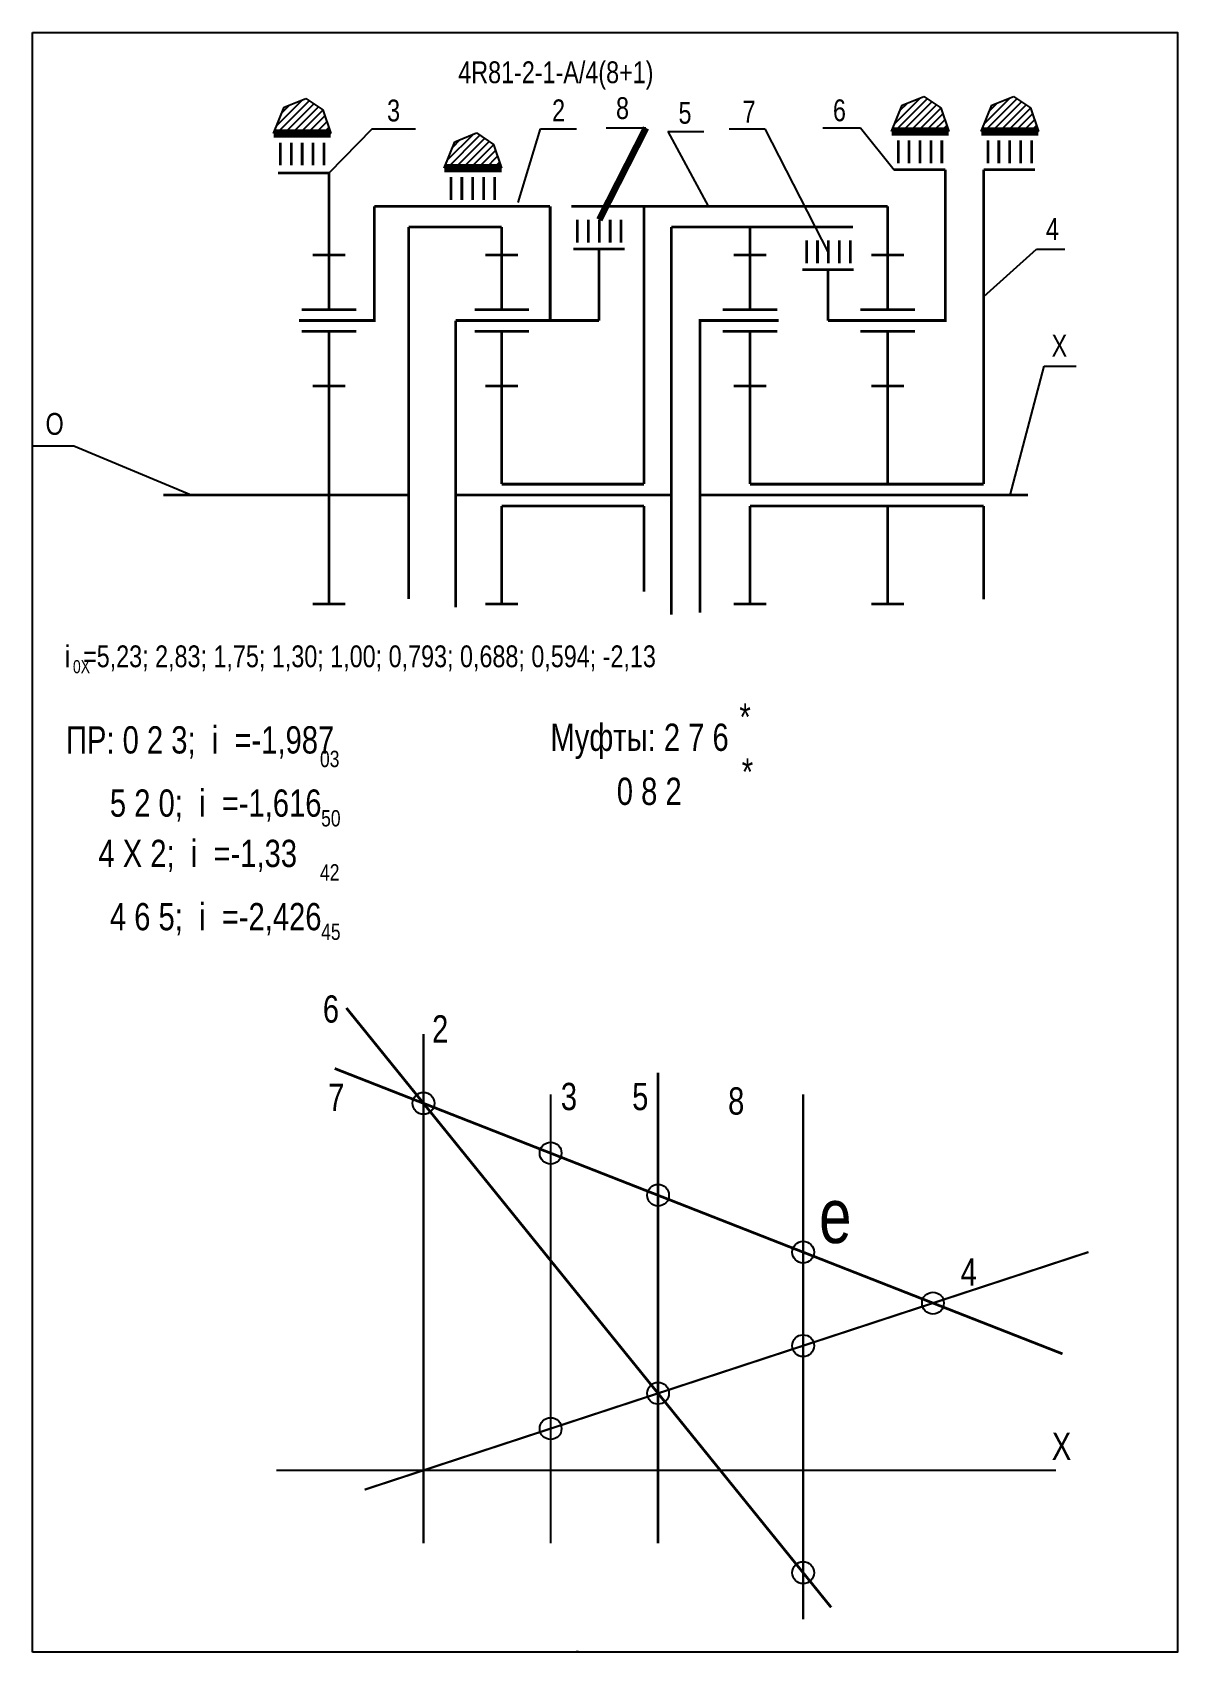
# Model space of a CAD drawing. Extents: x -352 to -142, y 153 to 450.
import ezdxf

# ---------------------------------------------------------------- set-up
doc = ezdxf.new("R2010")
doc.units = 0
doc.header["$LTSCALE"] = 15
doc.layers.get('0').update_dxf_attribs({"linetype": 'CONTINUOUS'})
doc.layers.add('DIM', color=92, linetype='CONTINUOUS')
doc.layers.add('MAIN', color=5, linetype='CONTINUOUS')
doc.styles.add('AMK', font='amk.shx', dxfattribs={"width": 0.8})

msp = doc.modelspace()

# ---------------------------------------------------------------- hatches: boundary and pattern name
at = {"layer": 'DIM'}
h = msp.add_hatch(dxfattribs=at)
h.set_pattern_fill('_USER', color=0, angle=45, style=0, pattern_type=0)
h.set_pattern_definition([(45, (-55.9663, 5.6301), (-0.7071068, 0.7071068), [])])
h.paths.add_polyline_path([(-306.26, 436.15), (-308.21, 431.33), (-297.71, 431.33), (-299.16, 435.65), (-302.27, 437.77)])
h = msp.add_hatch(dxfattribs=at)
h.set_pattern_fill('_USER', color=0, angle=45, style=0, pattern_type=0)
h.set_pattern_definition([(45, (57.3477, 5.999), (-0.7071068, 0.7071068), [])])
h.paths.add_polyline_path([(-192.95, 436.52), (-194.89, 431.7), (-184.4, 431.7), (-185.84, 436.02), (-188.96, 438.14)])
h = msp.add_hatch(dxfattribs=at)
h.set_pattern_fill('_USER', color=0, angle=45, style=0, pattern_type=0)
h.set_pattern_definition([(45, (73.8013, 5.999), (-0.7071068, 0.7071068), [])])
h.paths.add_polyline_path([(-176.49, 436.52), (-178.44, 431.7), (-167.94, 431.7), (-169.39, 436.02), (-172.51, 438.14)])
h = msp.add_hatch(dxfattribs=at)
h.set_pattern_fill('_USER', color=0, angle=45, style=0, pattern_type=0)
h.set_pattern_definition([(45, (-24.6698, -0.7052), (-0.7071068, 0.7071068), [])])
h.paths.add_polyline_path([(-274.97, 429.81), (-276.91, 424.99), (-266.41, 424.99), (-267.86, 429.32), (-270.98, 431.43)])

# ---------------------------------------------------------------- linework, layer by layer
at = {"const_width": 0.4}
for points in [[(-280.72, 266.24), (-280.72, 172.82)], [(-257.4, 255.14), (-257.4, 172.82)], [(-211.1, 255.14), (-211.1, 158.87)], [(-291.52, 182.67), (-158.77, 226.24)]]:
    msp.add_lwpolyline(points, dxfattribs=at)
at = {"layer": 'DIM', "color": 0}
for p, q in [((-306.26, 436.15), (-302.27, 437.77)), ((-302.27, 437.77), (-299.16, 435.65)), ((-192.95, 436.52), (-188.96, 438.14)), ((-188.96, 438.14), (-185.84, 436.02)), ((-176.49, 436.52), (-172.51, 438.14)), ((-172.51, 438.14), (-169.39, 436.02)), ((-308.21, 431.33), (-306.26, 436.15)), ((-299.16, 435.65), (-297.71, 431.33)), ((-194.89, 431.7), (-192.95, 436.52)), ((-185.84, 436.02), (-184.4, 431.7)), ((-178.44, 431.7), (-176.49, 436.52)), ((-169.39, 436.02), (-167.94, 431.7)), ((-290.13, 432.2), (-298.06, 424.07)), ((-290.13, 432.2), (-282.18, 432.2)), ((-274.97, 429.81), (-270.98, 431.43)), ((-270.98, 431.43), (-267.86, 429.32)), ((-263.38, 418.7), (-259.23, 432.2)), ((-259.23, 432.2), (-252.66, 432.2)), ((-239.93, 432.3), (-247.19, 432.3)), ((-235.9, 431.69), (-229.33, 431.69)), ((-235.9, 431.69), (-228.49, 418)), ((-224.69, 432.2), (-218.13, 432.2)), ((-218.13, 432.2), (-206.46, 409.41)), ((-207.47, 432.36), (-200.56, 432.36)), ((-200.56, 432.36), (-194.43, 424.68)), ((-193.64, 431.51), (-186.73, 431.51)), ((-177.19, 431.51), (-170.27, 431.51)), ((-276.91, 424.99), (-274.97, 429.81)), ((-267.86, 429.32), (-266.41, 424.99)), ((-177.97, 401.47), (-168.3, 410.1)), ((-168.3, 410.1), (-163.11, 410.1)), ((-173.13, 365.04), (-166.91, 388.7)), ((-166.91, 388.7), (-161, 388.7)), ((-344.83, 374.02), (-352.43, 374.02)), ((-323.35, 365.04), (-344.83, 374.02))]:
    msp.add_line(p, q, dxfattribs=at)
at = {"layer": 'DIM', "color": 0, "lineweight": 140, "ltscale": 2}
msp.add_line((-239.93, 432.3), (-248.48, 415.52), dxfattribs=at)
at = {"layer": 'DIM', "color": 0}
for points, const_width in [([(-298.06, 424.07), (-307.37, 424.07)], 0.5), ([(-298.06, 415.74), (-298.06, 424.07)], 0.5), ([(-190.6, 397.04), (-185.01, 397.04), (-185.01, 424.68)], 0.5), ([(-177.97, 373.98), (-177.97, 424.68)], 0.5), ([(-293.06, 397.04), (-289.71, 397.04), (-289.71, 418)], 0.5), ([(-289.71, 418), (-257.49, 418)], 0.5), ([(-257.49, 418), (-257.49, 397.04)], 0.5), ([(-240.28, 418), (-240.28, 367.04)], 0.5), ([(-240.28, 418), (-195.6, 418)], 0.5), ([(-283.41, 414.17), (-283.41, 346)], 0.5), ([(-266.36, 414.17), (-283.41, 414.17)], 0.5), ([(-235.28, 414.17), (-201.95, 414.17)], 0.5), ([(-206.52, 406.37), (-206.52, 397.04)], 0.5), ([(-274.84, 397.04), (-274.84, 344.48)], 0.5), ([(-270.96, 397.04), (-274.84, 397.04)], 0.5), ([(-225.46, 397.04), (-230.01, 397.04), (-230.01, 343.47)], 0.5), ([(-215.84, 397.04), (-215.6, 397.04)], 0.5), ([(-177.97, 367.04), (-177.97, 373.98)], 0.5), ([(-266.36, 367.04), (-240.28, 367.04)], 0.5), ([(-220.84, 367.04), (-177.97, 367.04)], 0.5), ([(-328.4, 365.04), (-283.41, 365.04)], 0.5), ([(-274.84, 365.04), (-235.28, 365.04)], 0.5), ([(-266.36, 363.04), (-240.28, 363.04)], 0.5), ([(-240.28, 363.04), (-240.28, 347.34)], 0.5), ([(-230.01, 365.04), (-169.85, 365.04)], 0.5), ([(-220.84, 363.04), (-177.97, 363.04)], 0.5), ([(-177.97, 345.91), (-177.97, 363.04)], 0.5), ([(-294.86, 270.99), (-205.96, 161.09)], 0.5), ([(-163.53, 207.57), (-296.99, 259.89)], 0.5), ([(-237.7, 259.11), (-237.7, 172.82)], 0.5), ([(-307.72, 186.22), (-164.75, 186.22)], 0.4), ([(-252.52, 153.13), (-252.52, 152.87)], 0.5)]:
    msp.add_lwpolyline(points, dxfattribs=dict(at, const_width=const_width))
at = {"layer": 'DIM', "color": 0, "lineweight": 140, "ltscale": 2, "const_width": 0.5}
for points in [[(-240.28, 418), (-253.6, 418)], [(-235.28, 414.17), (-235.28, 343.11)], [(-248.54, 410.15), (-248.54, 397.04)]]:
    msp.add_lwpolyline(points, dxfattribs=at)
at = {"layer": 'DIM', "color": 0}
for centre in [(-280.72, 253.51), (-257.4, 244.37), (-237.7, 236.65), (-211.1, 226.22), (-187.29, 216.88), (-211.1, 209.07), (-237.7, 200.34), (-257.4, 193.87), (-211.1, 167.45)]:
    msp.add_circle(centre, 2, dxfattribs=at)
at = {"layer": 'MAIN'}
for points in [[(-352.43, 152.87), (-352.43, 449.87)], [(-352.43, 449.87), (-142.43, 449.87), (-142.43, 152.87), (-352.43, 152.87)]]:
    msp.add_lwpolyline(points, dxfattribs=at)
at = {"layer": 'MAIN', "color": 0}
for points, const_width in [([(-308.21, 431.33), (-297.71, 431.33)], 1.5), ([(-194.89, 431.7), (-184.4, 431.7)], 1.5), ([(-178.44, 431.7), (-167.94, 431.7)], 1.5), ([(-298.97, 429.68), (-298.97, 425.48)], 0.5), ([(-185.66, 430.05), (-185.66, 425.85)], 0.5), ([(-169.21, 430.05), (-169.21, 425.85)], 0.5), ([(-276.91, 424.99), (-266.41, 424.99)], 1.5), ([(-267.68, 423.34), (-267.68, 419.15)], 0.5), ([(-194.43, 424.68), (-185.01, 424.68)], 0.5), ([(-177.97, 424.68), (-168.56, 424.68)], 0.5), ([(-195.6, 399.04), (-195.6, 418)], 0.5), ([(-298.06, 409.04), (-298.06, 415.74)], 0.5), ([(-266.36, 409.04), (-266.36, 414.17)], 0.5), ([(-244.48, 415.52), (-244.48, 411.32)], 0.5), ([(-220.84, 409.04), (-220.84, 414.17)], 0.5), ([(-253.24, 410.15), (-243.83, 410.15)], 0.5), ([(-202.46, 411.74), (-202.46, 407.54)], 0.5), ([(-298.06, 409.04), (-301.06, 409.04)], 0.5), ([(-298.06, 409.04), (-295.06, 409.04)], 0.5), ([(-298.06, 399.04), (-298.06, 409.04)], 0.5), ([(-266.36, 409.04), (-269.36, 409.04)], 0.5), ([(-266.36, 409.04), (-263.36, 409.04)], 0.5), ([(-266.36, 399.04), (-266.36, 409.04)], 0.5), ([(-220.84, 409.04), (-223.84, 409.04)], 0.5), ([(-220.84, 399.04), (-220.84, 409.04)], 0.5), ([(-220.84, 409.04), (-217.84, 409.04)], 0.5), ([(-195.6, 409.04), (-198.6, 409.04)], 0.5), ([(-195.6, 409.04), (-192.6, 409.04)], 0.5), ([(-211.23, 406.37), (-201.82, 406.37)], 0.5), ([(-293.06, 397.04), (-303.54, 397.04)], 0.5), ([(-248.54, 397.04), (-270.96, 397.04)], 0.5), ([(-215.84, 397.04), (-225.46, 397.04)], 0.5), ([(-190.6, 397.04), (-206.52, 397.04)], 0.5), ([(-298.06, 395.04), (-303.06, 395.04)], 0.5), ([(-298.06, 385.04), (-298.06, 395.04), (-293.06, 395.04)], 0.5), ([(-266.36, 395.04), (-271.36, 395.04)], 0.5), ([(-266.36, 385.04), (-266.36, 395.04), (-261.36, 395.04)], 0.5), ([(-220.84, 395.04), (-225.84, 395.04)], 0.5), ([(-220.84, 385.04), (-220.84, 395.04), (-215.84, 395.04)], 0.5), ([(-195.6, 395.04), (-200.6, 395.04)], 0.5), ([(-195.6, 385.04), (-195.6, 395.04), (-190.6, 395.04)], 0.5), ([(-298.06, 385.04), (-301.06, 385.04)], 0.5), ([(-298.06, 365.04), (-298.06, 385.04)], 0.5), ([(-298.06, 385.04), (-295.06, 385.04)], 0.5), ([(-266.36, 385.04), (-269.36, 385.04)], 0.5), ([(-266.36, 385.04), (-263.36, 385.04)], 0.5), ([(-266.36, 367.04), (-266.36, 385.04)], 0.5), ([(-220.84, 385.04), (-223.84, 385.04)], 0.5), ([(-220.84, 367.04), (-220.84, 385.04)], 0.5), ([(-220.84, 385.04), (-217.84, 385.04)], 0.5), ([(-195.6, 385.04), (-198.6, 385.04)], 0.5), ([(-195.6, 367.04), (-195.6, 385.04)], 0.5), ([(-195.6, 385.04), (-192.6, 385.04)], 0.5), ([(-298.06, 365.04), (-298.06, 345.04)], 0.5), ([(-266.36, 363.04), (-266.36, 345.04)], 0.5), ([(-220.84, 363.04), (-220.84, 345.04)], 0.5), ([(-195.6, 363.04), (-195.6, 345.04)], 0.5), ([(-298.06, 345.04), (-301.06, 345.04)], 0.5), ([(-298.06, 345.04), (-295.06, 345.04)], 0.5), ([(-266.36, 345.04), (-269.36, 345.04)], 0.5), ([(-266.36, 345.04), (-263.36, 345.04)], 0.5), ([(-220.84, 345.04), (-223.84, 345.04)], 0.5), ([(-220.84, 345.04), (-217.84, 345.04)], 0.5), ([(-195.6, 345.04), (-198.6, 345.04)], 0.5), ([(-195.6, 345.04), (-192.6, 345.04)], 0.5)]:
    msp.add_lwpolyline(points, dxfattribs=dict(at, const_width=const_width))
for points in [[(-306.97, 429.68, 0.5, 0.5, 0), (-306.97, 425.48, 0.5, 0.5, 0)], [(-304.97, 429.68, 0.5, 0.5, 0), (-304.97, 425.48, 0.5, 0.5, 0)], [(-302.97, 429.68, 0.5, 0.5, 0), (-302.97, 425.48, 0.5, 0.5, 0)], [(-300.97, 429.68, 0.5, 0.5, 0), (-300.97, 425.48, 0.5, 0.5, 0)], [(-193.66, 430.05, 0.5, 0.5, 0), (-193.66, 425.85, 0.5, 0.5, 0)], [(-191.66, 430.05, 0.5, 0.5, 0), (-191.66, 425.85, 0.5, 0.5, 0)], [(-189.66, 430.05, 0.5, 0.5, 0), (-189.66, 425.85, 0.5, 0.5, 0)], [(-187.66, 430.05, 0.5, 0.5, 0), (-187.66, 425.85, 0.5, 0.5, 0)], [(-177.21, 430.05, 0.5, 0.5, 0), (-177.21, 425.85, 0.5, 0.5, 0)], [(-175.21, 430.05, 0.5, 0.5, 0), (-175.21, 425.85, 0.5, 0.5, 0)], [(-173.21, 430.05, 0.5, 0.5, 0), (-173.21, 425.85, 0.5, 0.5, 0)], [(-171.21, 430.05, 0.5, 0.5, 0), (-171.21, 425.85, 0.5, 0.5, 0)], [(-275.68, 423.34, 0.5, 0.5, 0), (-275.68, 419.15, 0.5, 0.5, 0)], [(-273.68, 423.34, 0.5, 0.5, 0), (-273.68, 419.15, 0.5, 0.5, 0)], [(-271.68, 423.34, 0.5, 0.5, 0), (-271.68, 419.15, 0.5, 0.5, 0)], [(-269.68, 423.34, 0.5, 0.5, 0), (-269.68, 419.15, 0.5, 0.5, 0)], [(-252.48, 415.52, 0.5, 0.5, 0), (-252.48, 411.32, 0.5, 0.5, 0)], [(-250.48, 415.52, 0.5, 0.5, 0), (-250.48, 411.32, 0.5, 0.5, 0)], [(-248.48, 415.52, 0.5, 0.5, 0), (-248.48, 411.32, 0.5, 0.5, 0)], [(-246.48, 415.52, 0.5, 0.5, 0), (-246.48, 411.32, 0.5, 0.5, 0)], [(-210.46, 411.74, 0.5, 0.5, 0), (-210.46, 407.54, 0.5, 0.5, 0)], [(-208.46, 411.74, 0.5, 0.5, 0), (-208.46, 407.54, 0.5, 0.5, 0)], [(-206.46, 411.74, 0.5, 0.5, 0), (-206.46, 407.54, 0.5, 0.5, 0)], [(-204.46, 411.74, 0.5, 0.5, 0), (-204.46, 407.54, 0.5, 0.5, 0)], [(-293.06, 399.04, 0.5, 0.5, 0), (-303.06, 399.04, 0.5, 0.5, 0)], [(-261.36, 399.04, 0.5, 0.5, 0), (-271.36, 399.04, 0.5, 0.5, 0)], [(-215.84, 399.04, 0.5, 0.5, 0), (-225.84, 399.04, 0.5, 0.5, 0)], [(-190.6, 399.04, 0.5, 0.5, 0), (-200.6, 399.04, 0.5, 0.5, 0)]]:
    msp.add_lwpolyline(points, format="xyseb", dxfattribs=at)

# ---------------------------------------------------------------- texts
at = {"layer": 'DIM', "color": 0, "style": 'AMK', "width": 0.8}
for s, height, p in [('4R81-2-1-A/4(8+1)', 4, (-274.34, 440.56)), ('3', 4, (-287.39, 433.55)), ('2', 4, (-257.13, 433.58)), ('8', 4, (-245.41, 433.99)), ('5', 4, (-233.95, 433.12)), ('7', 4, (-222.2, 433.33)), ('6', 4, (-205.63, 433.58)), ('4', 4, (-166.57, 411.83)), ('X', 4, (-165.53, 390.43)), ('O', 4, (-350.02, 376.09)), ('i  =5,23; 2,83; 1,75; 1,30; 1,00; 0,793; 0,688; 0,594; -2,13', 4, (-346.47, 333.47)), ('0X', 2.4, (-345, 332.37)), ('*', 5, (-222.78, 321.86)), (' ПР: 0 2 3;  i  =-1,987', 5, (-347.76, 317.65)), ('Муфты: 2 7 6', 5, (-257.44, 318.13)), ('03', 3, (-299.7, 315.16)), ('*', 5, (-222.35, 311.79)), ('       0 8 2', 5, (-255.67, 308.22)), ('    5 2 0;  i  =-1,616', 5, (-344.17, 306.06)), ('50', 3, (-299.49, 304.28)), ('     4 X 2;  i  =-1,33', 5, (-347.76, 296.83)), ('42', 3, (-299.7, 294.35)), ('    4 6 5;  i  =-2,426', 5, (-344.17, 285.24)), ('45', 3, (-299.49, 283.47)), ('6', 5, (-299.17, 268.31)), ('2', 5, (-279.14, 264.66)), ('7', 5, (-298.21, 252.12)), ('3', 5, (-255.53, 252.26)), ('5', 5, (-242.45, 252.26)), ('8', 5, (-224.86, 251.44)), ('e', 10, (-208.18, 227.89)), ('4', 5, (-182.21, 220.09)), ('X', 5, (-165.5, 188.14))]:
    msp.add_text(s, height=height, dxfattribs=at).set_placement(p)

doc.saveas('drawing.dxf')
